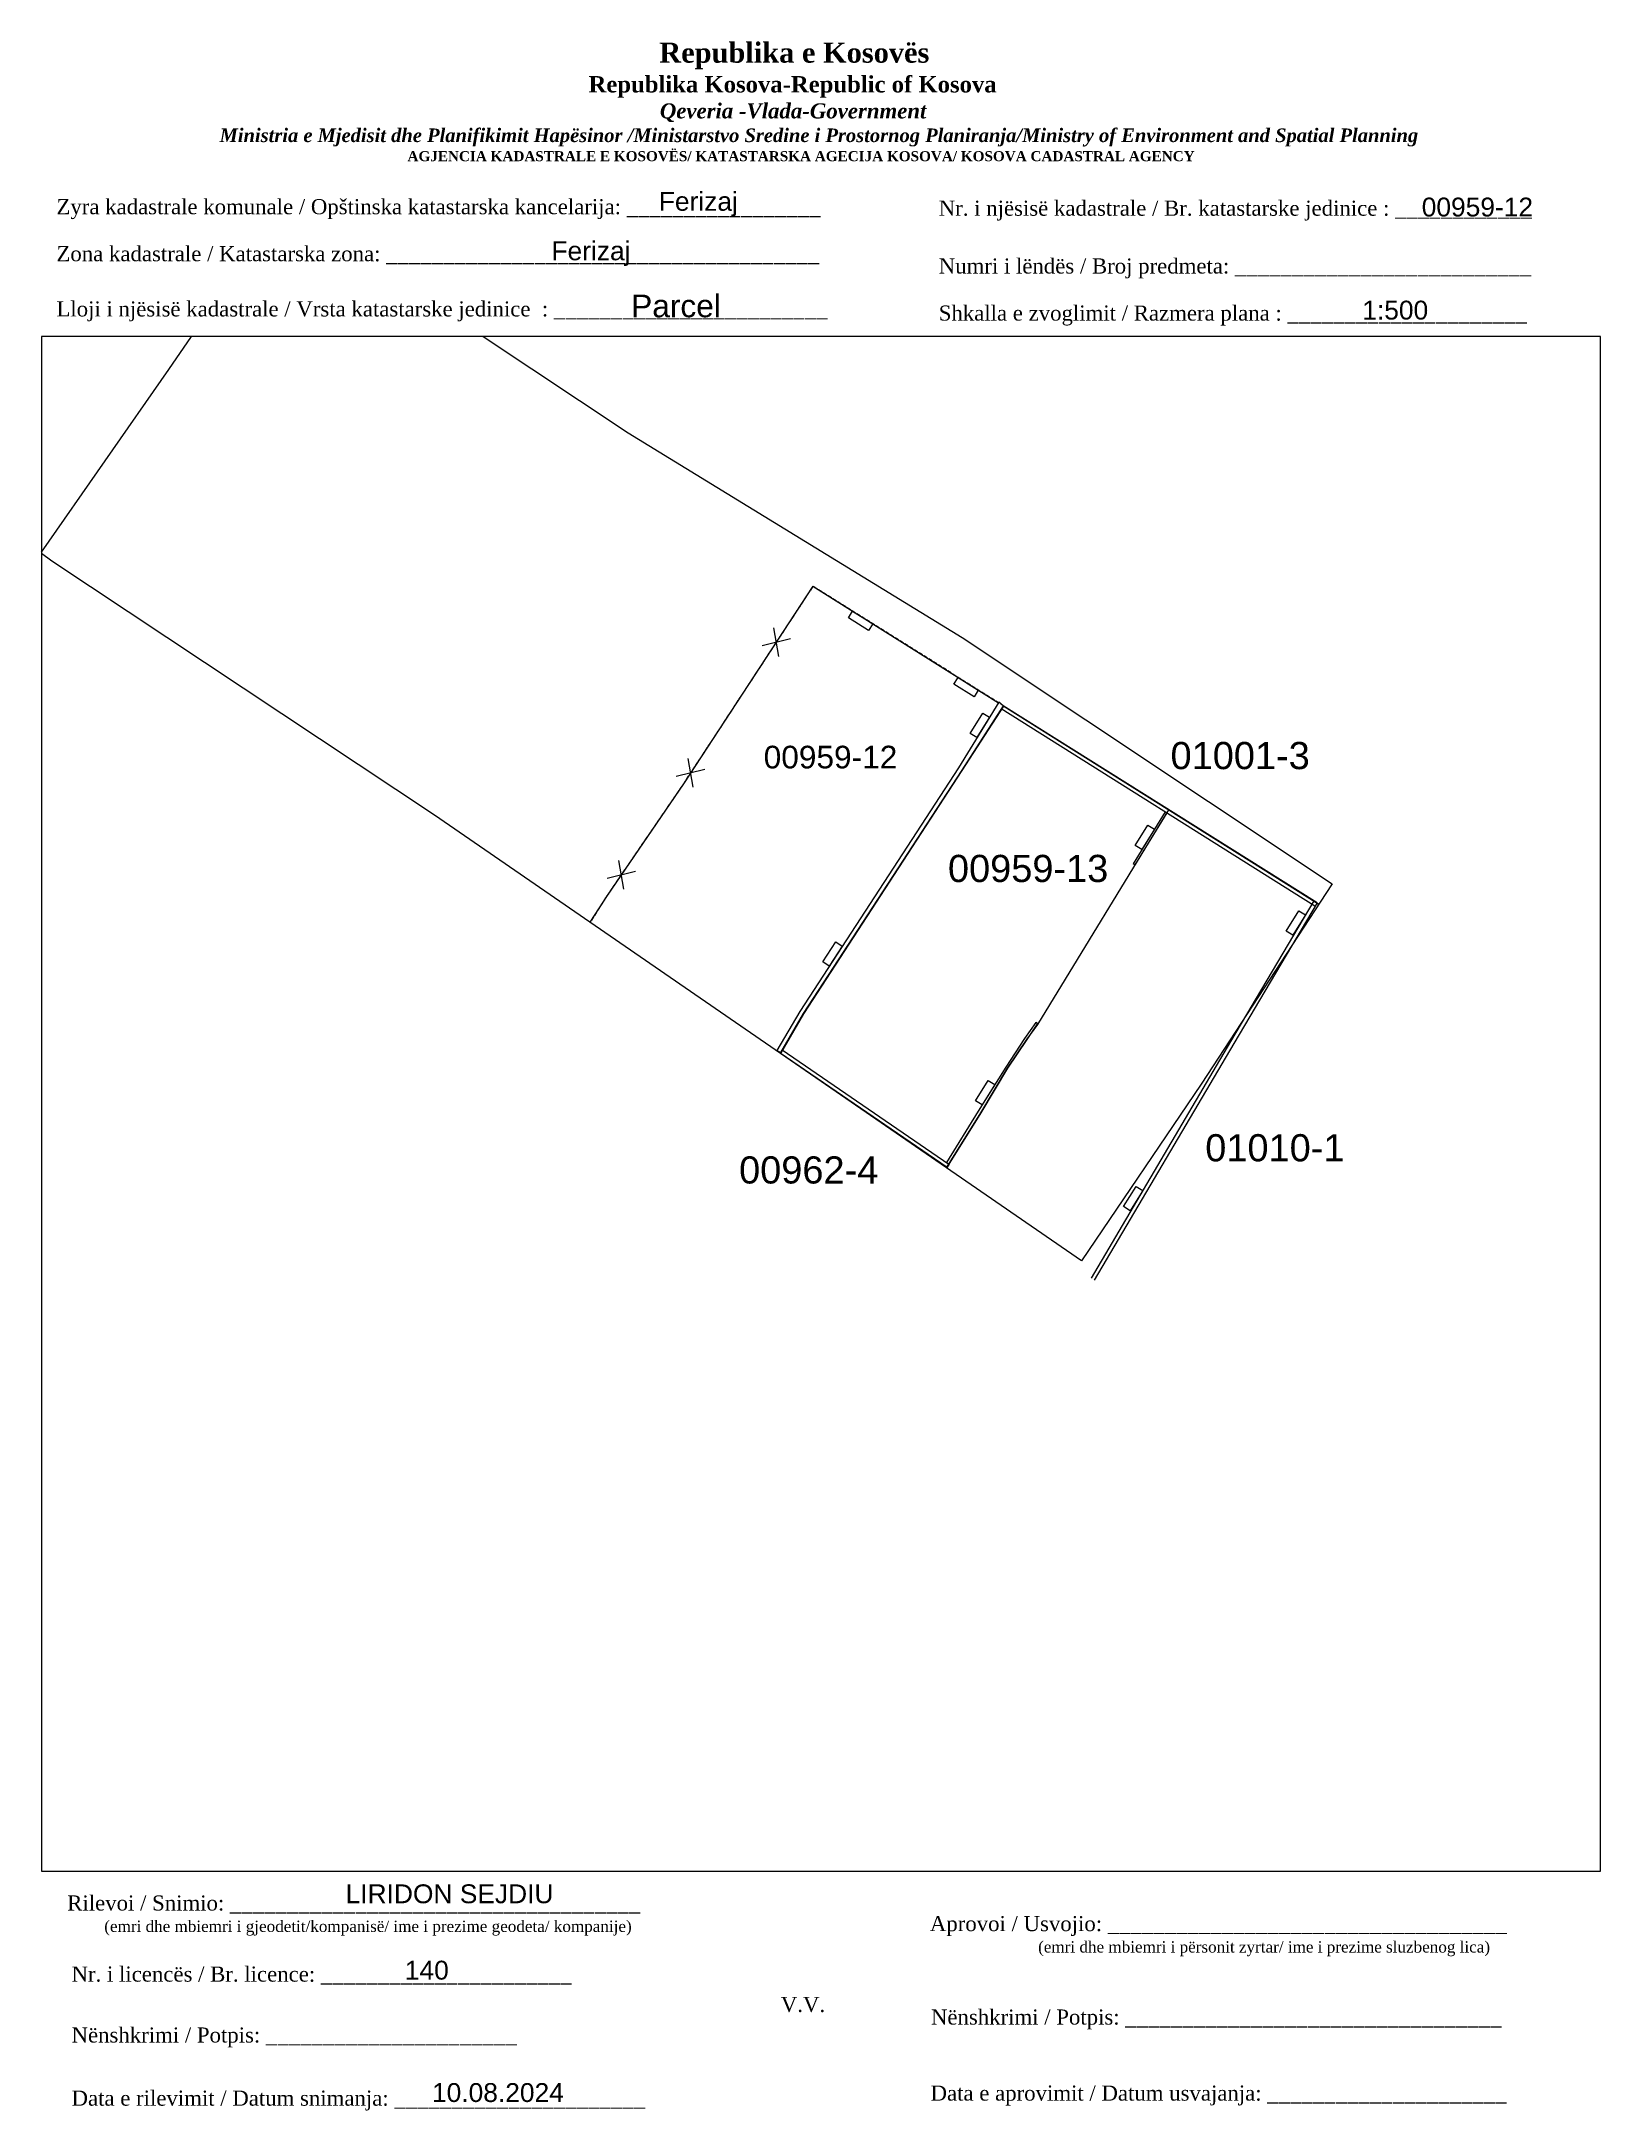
# Paper-space layout 'Manuali (4)' of a CAD drawing. Header units: metres, sheet in millimetres. Extents: x 1 to 208, y 2 to 276.
# The model-space entities are those that its viewports show. They can reach past a viewport. Long polylines and large blocks are cut down to what shows.
import ezdxf

# ---------------------------------------------------------------- set-up
doc = ezdxf.new("R2010")
doc.units = ezdxf.units.M
doc.linetypes.add('DASHED', pattern=[0.75, 0.5, -0.25])
doc.layers.get('0').update_dxf_attribs({"lineweight": 0})
for name, color, linetype, lineweight in [('Korniza e jashtme', 7, 'Continuous', 0), ('llogari', 3, 'Continuous', 0), ('mungese nr', 1, 'Continuous', 0), ('mungese parc', 1, 'Continuous', 0), ('muri', 32, 'Continuous', 0), ('Ndarjet', 5, 'Continuous', 0), ('Parcela Baze', 7, 'Continuous', 0), ('pikat garb', 8, 'Continuous', 0)]:
    doc.layers.add(name, color=color, linetype=linetype, lineweight=lineweight)
doc.styles.get("Standard").update_dxf_attribs({"font": 'arial.ttf'})

# ---------------------------------------------------------------- blocks, each defined once
blk = doc.blocks.new('mur')
at = {"layer": 'muri'}
blk.add_lwpolyline([(-1.58, 0.52), (0, 0.52), (0, 0), (-1.58, 0)], close=True, dxfattribs=at)

msp = doc.modelspace()

# ---------------------------------------------------------------- linework, layer by layer
at = {"layer": 'llogari', "flags": 128}
for points in [[(7512460.82, 4691667.92), (7512452.24, 4691654.83), (7512447.18, 4691647.42), (7512446.05, 4691645.65)], [(7512458.21, 4691665.16), (7512458.54, 4691663.26)], [(7512459.33, 4691664.44), (7512457.45, 4691663.97)], [(7512453.65, 4691655.78), (7512451.77, 4691655.32)], [(7512452.54, 4691656.51), (7512452.87, 4691654.6)], [(7512447.94, 4691649.75), (7512448.27, 4691647.84)], [(7512449.06, 4691649.02), (7512447.18, 4691648.56)]]:
    msp.add_lwpolyline(points, dxfattribs=at)
at = {"layer": 'mungese parc', "flags": 128}
msp.add_lwpolyline([(7512458.69, 4691636.95), (7512460.23, 4691639.59), (7512470.72, 4691655.7), (7512473.48, 4691659.98), (7512494.35, 4691646.86)], dxfattribs=at)
at = {"layer": 'muri', "flags": 128}
msp.add_lwpolyline([(7512460.82, 4691667.92), (7512473.12, 4691660.2)], dxfattribs=at)
for points, elevation in [([(7512473.14, 4691660.24), (7512470.46, 4691655.88), (7512459.96, 4691639.75), (7512458.44, 4691637.15)], 610.67), ([(7512473.44, 4691660), (7512470.68, 4691655.73), (7512460.18, 4691639.61), (7512458.67, 4691637.02)], 610.67), ([(7512473.44, 4691660), (7512473.14, 4691660.24)], 610.67), ([(7512494.09, 4691646.73), (7512473.3, 4691659.79)], 610.61), ([(7512494.23, 4691646.94), (7512473.44, 4691660)], 610.61), ([(7512484.16, 4691652.97), (7512482.04, 4691649.52)], 610.66), ([(7512484.27, 4691652.9), (7512482.16, 4691649.45)], 610.66), ([(7512482.16, 4691649.45), (7512482.04, 4691649.52)], 610.61), ([(7512494.01, 4691647.07), (7512488.5, 4691637.76), (7512479.25, 4691622.06)], 610.61), ([(7512494.23, 4691646.94), (7512488.72, 4691637.63), (7512479.47, 4691621.94)], 610.61), ([(7512475.71, 4691638.95), (7512474.99, 4691637.88), (7512473.71, 4691635.98), (7512471.94, 4691633.03), (7512469.67, 4691629.38)], 610.66), ([(7512475.6, 4691639.02), (7512474.84, 4691637.96)], 610.66), ([(7512475.71, 4691638.95), (7512475.6, 4691639.02)], 610.66), ([(7512474.84, 4691637.96), (7512473.6, 4691636.06), (7512471.77, 4691633.13), (7512469.67, 4691629.74)], 612.07), ([(7512458.67, 4691637.02), (7512458.44, 4691637.15)], 610.67), ([(7512458.66, 4691636.99), (7512458.67, 4691637.02)], 612.62), ([(7512458.66, 4691636.99), (7512469.71, 4691629.43)], 612.62), ([(7512458.78, 4691637.19), (7512469.83, 4691629.63)], 612.62), ([(7512469.85, 4691629.62), (7512469.71, 4691629.43)], 612.6), ([(7512469.83, 4691629.63), (7512469.85, 4691629.62)], 612.62)]:
    msp.add_lwpolyline(points, dxfattribs=dict(at, elevation=elevation))
at = {"layer": 'Ndarjet', "flags": 128}
msp.add_lwpolyline([(7512469.67, 4691629.38), (7512471.94, 4691633.03), (7512473.71, 4691635.98), (7512474.99, 4691637.88), (7512475.73, 4691638.88), (7512484.4, 4691653.11)], dxfattribs=at)
at = {"layer": 'Parcela Baze', "flags": 128}
for points in [[(7512409.65, 4691670.12), (7512418.15, 4691682.29), (7512424.15, 4691691.11)], [(7512420.13, 4691697.02), (7512448.59, 4691678.09), (7512470.72, 4691664.53), (7512495.23, 4691648.2), (7512486.54, 4691634.93), (7512478.62, 4691623.21), (7512435.75, 4691652.75), (7512410.39, 4691669.58), (7512409.65, 4691670.12)]]:
    msp.add_lwpolyline(points, dxfattribs=at)
at = {"layer": 'pikat garb', "linetype": 'DASHED', "ltscale": 2, "flags": 128}
msp.add_lwpolyline([(7512473.48, 4691659.98), (7512460.82, 4691667.92), (7512452.24, 4691654.83), (7512447.18, 4691647.42), (7512446.05, 4691645.65)], dxfattribs=at)

# ---------------------------------------------------------------- block references
at = {"layer": 'muri'}
for p, rotation in [((7512463.45, 4691666.27), 147.8879570722266), ((7512470.44, 4691661.88), 147.8879570722266), ((7512472.52, 4691659.24, 610.67), 58.41438161136148), ((7512483.45, 4691651.82, 610.66), 58.41438161136148), ((7512493.46, 4691646.14, 610.61), 58.41438161136148), ((7512462.77, 4691644.07, 610.67), 56.92792892095132), ((7512472.87, 4691634.9, 612.07), 58.41438161136148), ((7512482.68, 4691627.88, 610.61), 58.41438161136148)]:
    msp.add_blockref('mur', p, dxfattribs=dict(at, rotation=rotation))

# ---------------------------------------------------------------- texts
at = {"layer": 'mungese nr'}
msp.add_text('00959-13', height=1.8, dxfattribs=at).set_placement((7512469.77, 4691648.32))
at = {"layer": 'pikat garb', "linetype": 'DASHED', "ltscale": 2}
for s, height, p in [('00959-12', 1.5, (7512457.56, 4691655.85)), ('01001-3', 1.8, (7512484.52, 4691655.8)), ('01010-1', 1.8, (7512486.82, 4691629.81)), ('00962-4', 1.8, (7512455.93, 4691628.34))]:
    msp.add_text(s, height=height, dxfattribs=at).set_placement(p)

psp = doc.layouts.new('Manuali (4)')

# ---------------------------------------------------------------- texts
for s, p in [('00959-12', (183.92, 252.84)), ('LIRIDON SEJDIU ', (41.3, 29.28)), ('140', (49.15, 19.16)), ('10.08.2024', (52.75, 2.94))]:
    psp.add_text(s, height=2.5).set_placement(p)
for s, insert, char_height, width, attachment_point in [('\\pi77.297;{\\fBook Antiqua|b1|i0|c0|p18;\\H1.333x;Republika e Kosovës\\fTimes New Roman|b1|i0|c0|p18;\\P\\pi67.927;\\fBook Antiqua|b1|i0|c0|p18;\\H0.8125x;Republika Kosova-Republic of Kosova\\fTimes New Roman|b1|i0|c0|p18;\\P\\pi77.378;\\fBook Antiqua|b1|i1|c0|p18;\\H0.9233x;Qeveria -Vlada-Government \\P\\pi13.032,l6,t23.033;\\fTimes New Roman|b1|i1|c0|p18;\\H0.9x;Ministria e Mjedisit dhe Planifikimit Hapësinor /Ministarstvo Sredine i Prostornog Planiranja/Ministry of Environment and Spatial Planning\\P\\pi43.931,l0,tz;\\fBook Antiqua|b1|i0|c0|p18;\\H0.7406x;AGJENCIA KADASTRALE E KOSOVËS/ KATASTARSKA AGECIJA KOSOVA/ KOSOVA CADASTRAL AGENCY}', (5.57, 275.89), 2, 191.8237, 1), ('{\\fTimes New Roman|b0|i0|c0|p18;Zyra kadastrale komunale / Opštinska katastarska kancelarija: _________________}', (2.98, 255.14), 2, 100.6873, 1), ('Ferizaj', (88.05, 254.47), 2.5, 9.9735, 5), ('{\\fTimes New Roman|b0|i0|c0|p18;Nr. i njësisë kadastrale / Br. katastarske jedinice : ____________}', (119.91, 254.94), 2, 79.9484, 1), ('Ferizaj', (73.82, 247.91), 2.5, 9.9735, 5), ('{\\fTimes New Roman|b0|i0|c0|p18;Zona kadastrale / Katastarska zona: ______________________________________}', (2.98, 248.91), 2, 100.6873, 1), ('{\\fTimes New Roman|b0|i0|c0|p18;Numri i lëndës / Broj predmeta: __________________________}', (119.91, 247.28), 2, 79.9484, 1), ('{\\fTimes New Roman|b0|i0|c0|p18;Lloji i njësisë kadastrale / Vrsta katastarske jedinice  : ________________________}', (2.98, 241.59), 2, 100.6873, 1), ('{\\fArial|b0|i0|c0|p34;Parcel}', (85.09, 240.96), 3, 11.2939, 5), ('1:500', (180.41, 240.41), 2.5, 10.1784, 5), ('{\\fTimes New Roman|b0|i0|c0|p18;Shkalla e zvoglimit / Razmera plana : _____________________}', (119.91, 241.04), 2, 79.9484, 1), ('{\\fTimes New Roman|b0|i0|c0|p18;Rilevoi / Snimio: ____________________________________\\P     \\H0.75x;(emri dhe mbiemri i gjeodetit/kompanisë/ ime i prezime geodeta/ kompanije)}', (42.38, 27.65), 2, 74.7958, 5), ('{\\fTimes New Roman|b0|i0|c0|p18; Aprovoi / Usvojio: ___________________________________\\P                    \\H0.75x;(emri dhe mbiemri i përsonit zyrtar/ ime i prezime sluzbenog lica)}', (117.98, 27.58), 2, 83.344, 1), ('{\\fTimes New Roman|b0|i0|c0|p18;Nr. i licencës / Br. licence: ______________________\\P                                }', (4.98, 20.89), 2, 83.344, 1), ('{\\fTimes New Roman|b0|i0|c0|p18;V.V.                                 }', (101.92, 15.84), 2, 5.7076, 5), ('{\\fTimes New Roman|b0|i0|c0|p18; Nënshkrimi / Potpis: _________________________________}', (118.12, 15.2), 2, 83.344, 1), ('{\\fTimes New Roman|b0|i0|c0|p18;Nënshkrimi / Potpis: ______________________\\P                                 }', (4.98, 12.82), 2, 83.344, 1), ('{\\fTimes New Roman|b0|i0|c0|p18;Data e rilevimit / Datum snimanja: ______________________\\P                                 }', (4.98, 4.45), 2, 83.344, 1), ('{\\fTimes New Roman|b0|i0|c0|p18; Data e aprovimit / Datum usvajanja: _____________________}', (118.07, 5.12), 2, 83.344, 1)]:
    psp.add_mtext(s, dxfattribs=dict(insert=insert, char_height=char_height, width=width, attachment_point=attachment_point))

# ---------------------------------------------------------------- viewports
at = {"layer": 'Korniza e jashtme', "view_target_point": (370776.43, 310629.57)}
psp.add_viewport(center=(104.31, 135.25), size=(206.65, 203.4046), view_center_point=(7141684.93, 4381004.06), view_height=101.7023, dxfattribs=at)

doc.saveas('drawing.dxf')
